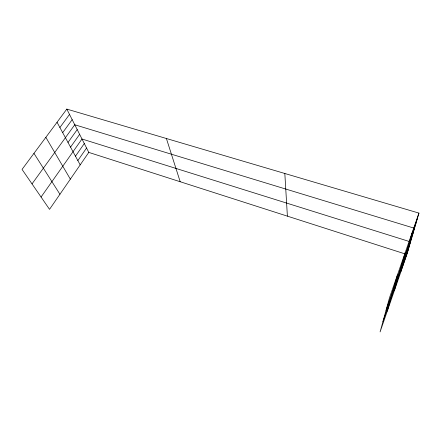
<?xml version="1.0" encoding="UTF-8"?>
<svg xmlns="http://www.w3.org/2000/svg" width="441" height="441" viewBox="0 0 441 441"><rect width="100%" height="100%" fill="white"/><g stroke="black" fill="none" stroke-linecap="round" stroke-linejoin="round"><path stroke-width="0.66" d="M387.248 311.208L397.44 274.919M394.37 290.613L405.285 252.384M401.056 271.298L412.605 231.338M418.95 213.102L406.867 254.49L380.092 331.908L389.524 297.675L418.95 213.102L66.806 109.092L22.05 169.41L49.53 209.348L88.79 152.399L66.806 109.092M411.15 236.365L417.434 218.301M409.739 241.255L415.957 223.361M386.046 310.299L414.518 228.284L74.755 124.753L32.022 183.903M407.065 250.499L413.162 232.931M405.803 254.876L411.839 237.467M382.948 321.539L410.549 241.883L81.987 138.998L41.063 197.039M403.366 263.294L409.287 246.188M402.198 267.345L408.063 250.394M77.848 160.574L86.568 148.022M75.466 156.186L84.303 143.557M70.543 147.129L79.628 134.351M68.008 142.454L77.214 129.599M62.683 132.653L72.164 119.649M59.893 127.515L69.513 114.428M88.79 152.399L404.937 253.873M33.957 153.363L59.932 194.261M45.847 137.338L70.351 179.145M57.038 122.256L80.185 164.879M166.4 138.507L180.193 181.736M284.825 173.489L287.389 216.14"/></g></svg>
